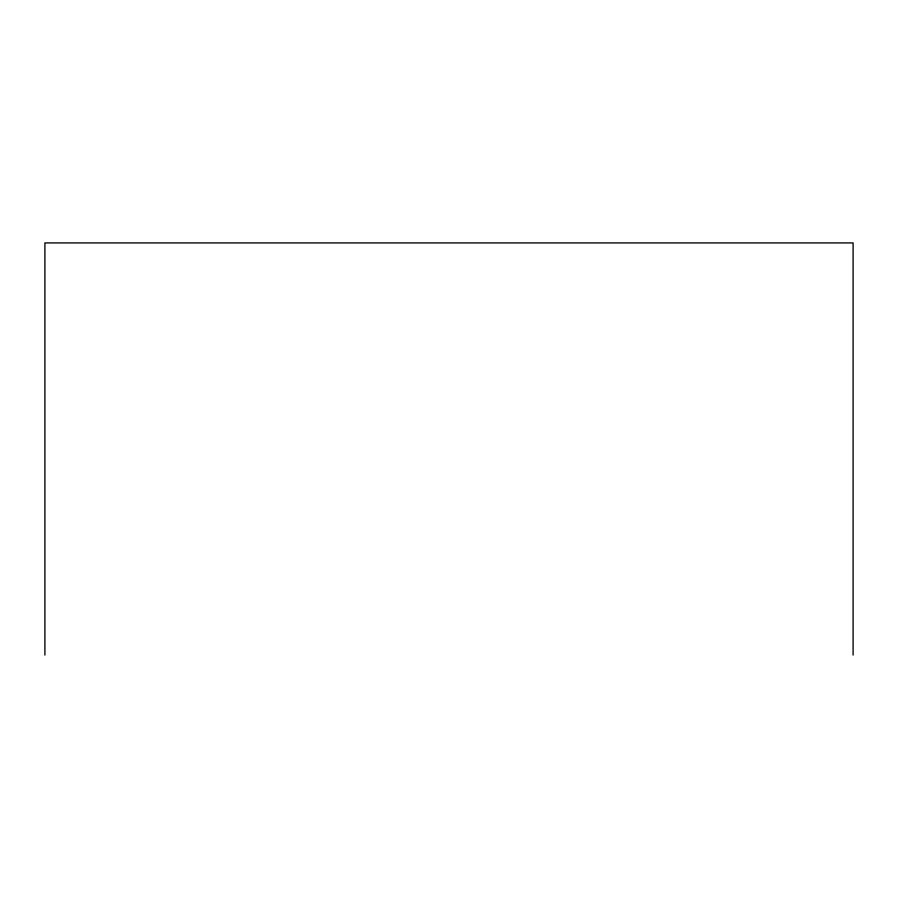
<?xml version="1.0" encoding="UTF-8"?>
<svg xmlns="http://www.w3.org/2000/svg" width="898" height="898" viewBox="0 0 898 898"><rect width="100%" height="100%" fill="white"/><g stroke="black" fill="none" stroke-linecap="round" stroke-linejoin="round"><path stroke-width="1.35" d="M853.1 655.08L853.1 242.92L44.9 242.92L44.9 655.08"/></g></svg>
